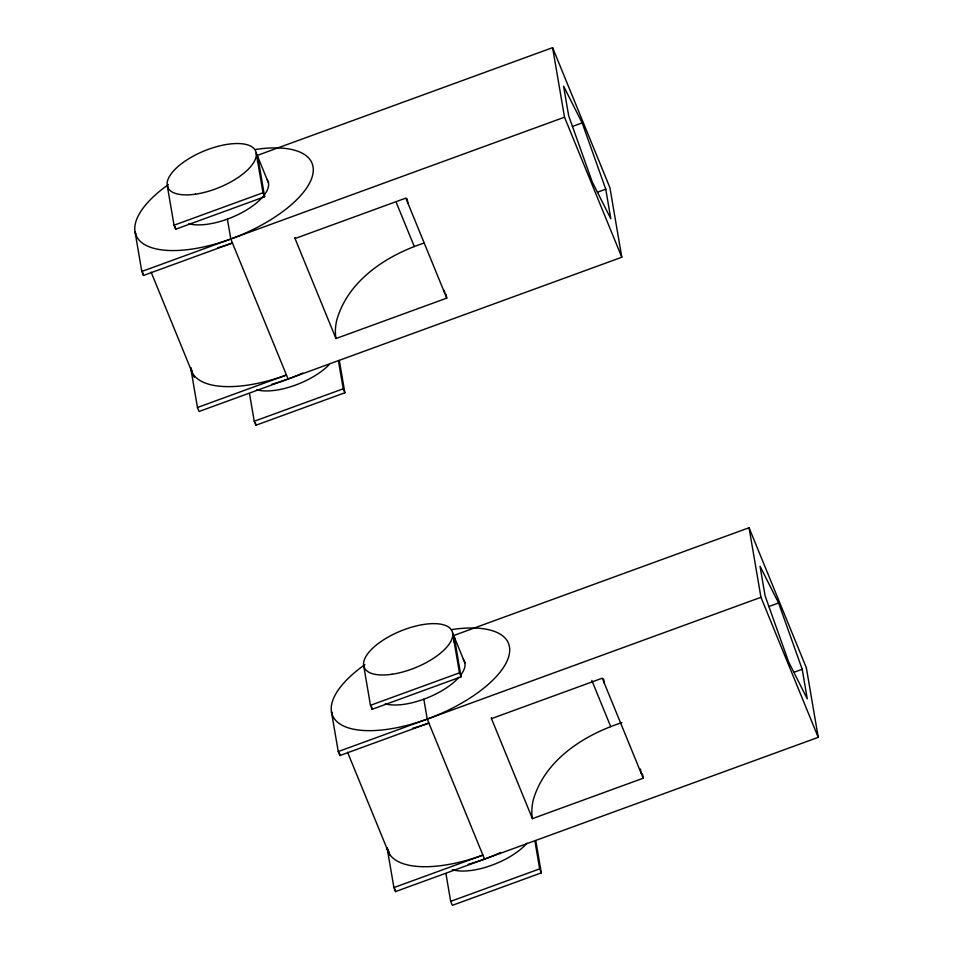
<?xml version="1.0" encoding="UTF-8"?>
<svg xmlns="http://www.w3.org/2000/svg" width="953" height="953" viewBox="0 0 953 953"><rect width="100%" height="100%" fill="white"/><g stroke="black" fill="none" stroke-linecap="round" stroke-linejoin="round"><path stroke-width="1.43" d="M424.049 243.063C386.692 255.297 348.012 280.385 336.743 320.16A210.804 87.664 -22.3 0 0 335.98 338.541L446.754 298.122L446.135 294.453M621.88 722.648C584.034 734.87 544.616 759.958 533.192 800.246A210.804 87.664 -22.3 0 0 532.417 818.639M257.239 155.434L552.609 47.65L609.908 187.681L621.797 257.239L199.106 411.482L197.462 407.491L190.671 367.739A95.062 39.526 -22.3 0 0 286.46 375.017L197.462 407.491M257.465 161.927A47.531 19.763 -22.3 0 0 257.858 156.995L264.648 196.747L175.662 229.22L174.03 225.218L263.016 192.744L256.214 152.992L268.472 182.869M217.498 247.84A95.062 39.526 -22.3 0 0 232.437 242.991L143.45 275.465L141.806 271.462L564.51 117.207L552.609 47.65M572.419 126.451L582.152 122.901L605.763 189.182L610.802 218.725L592.254 181.987L568.655 115.706L563.604 86.163L582.152 122.901M335.968 338.553L295.037 238.536L405.835 198.105L446.754 298.122M597.412 192.22L605.763 189.182M339.339 360.484L344.867 392.779L255.869 425.252L254.237 421.262L343.223 388.788L338.553 361.449M453.676 635.532L749.058 527.748L806.345 667.767L818.234 737.336L395.543 891.579L393.899 887.577L387.109 847.836A95.062 39.526 -22.3 0 0 482.897 855.103L393.899 887.577M453.902 642.024A47.531 19.763 -22.3 0 0 454.295 637.092L461.085 676.833L372.099 709.306L370.467 705.315L459.453 672.842L452.663 633.09L464.909 662.966M412.566 728.33A95.062 39.526 -22.3 0 0 428.874 723.077L339.887 755.55L338.244 751.548L760.947 597.305L749.058 527.748M768.857 606.537L778.589 602.987L802.2 669.28L807.251 698.823L788.691 662.085L765.092 595.804L760.041 566.249L778.589 602.987M491.474 718.622L602.272 678.191L643.204 778.22L532.405 818.651L491.474 718.622A210.804 87.664 -22.3 0 1 491.343 717.704M793.849 672.318L802.2 669.28M535.777 840.582L541.304 872.877L452.318 905.35L450.674 901.347L539.66 868.874L534.99 841.547M564.51 117.207L621.797 257.239M760.947 597.305L818.234 737.336M396.412 202.858L414.317 246.613M591.837 680.454L610.754 726.71M263.016 192.744L264.648 196.747M343.223 388.788L344.867 392.779M459.453 672.842L461.085 676.833M539.66 868.874L541.304 872.877M288.092 379.008L230.793 238.989L227.398 219.107M484.529 859.106L427.23 719.074L423.835 699.204M168.252 187.967L167.228 185.466L174.03 225.218M364.487 667.565L363.665 665.563L370.467 705.315M135.826 233.711L135.016 231.71L141.806 271.462M190.671 367.739L192.303 371.741M332.168 713.559L331.453 711.808L338.244 751.548M387.109 847.836L388.753 851.827A95.062 39.526 -22.3 0 0 389.717 855.27M151.122 272.153L191.636 371.182M347.559 752.251L388.085 851.267M642.453 773.848L643.204 778.22M640.44 769.023L641.155 773.217M603.606 679.012L604.321 683.194M444.241 290.331L444.717 293.119M407.169 198.915L407.884 203.108M446.004 874.02L450.674 901.347M371.67 706.828L372.099 709.306M388.753 851.827L389.169 854.317M395.114 889.101L395.543 891.579M339.459 753.073L339.887 755.55M255.452 422.775L255.869 425.252M249.567 393.923L254.237 421.262M175.233 226.731L175.662 229.22M143.021 272.975L143.45 275.465M527.009 843.202A47.531 19.763 -22.3 0 1 452.27 869.612M452.115 629.552A95.062 39.526 -22.3 0 1 496.93 675.88A95.062 39.526 -22.3 0 1 361.604 730.343A95.062 39.526 -22.3 0 1 364.856 664.67M500.611 852.53A95.062 39.526 -22.3 0 1 468.221 864.347M463.265 659.333A47.531 19.763 -22.3 0 1 460.966 674.807M458.893 677.357A47.531 19.763 -22.3 0 1 385.238 703.85M329.059 364.737A47.531 19.763 -22.3 0 1 256.738 389.789M255.678 149.454A95.062 39.526 -22.3 0 1 300.493 195.782A95.062 39.526 -22.3 0 1 165.155 250.246A95.062 39.526 -22.3 0 1 168.419 184.572M302.828 373.04A95.062 39.526 -22.3 0 1 271.784 384.262M194.364 377.388A95.062 39.526 -22.3 0 1 193.28 375.184M266.828 179.235A47.531 19.763 -22.3 0 1 244.349 211.28A47.531 19.763 -22.3 0 1 188.801 223.752M295.061 238.524A210.804 87.664 -22.3 0 1 294.906 237.619M392.028 674.259A47.531 19.763 -22.3 0 0 452.258 631.601A47.531 19.763 -22.3 0 0 380.199 642.119A47.531 19.763 -22.3 0 0 392.028 674.259M195.591 194.162A47.531 19.763 -22.3 0 0 255.821 151.503A47.531 19.763 -22.3 0 0 183.762 162.022A47.531 19.763 -22.3 0 0 195.591 194.162"/></g></svg>
